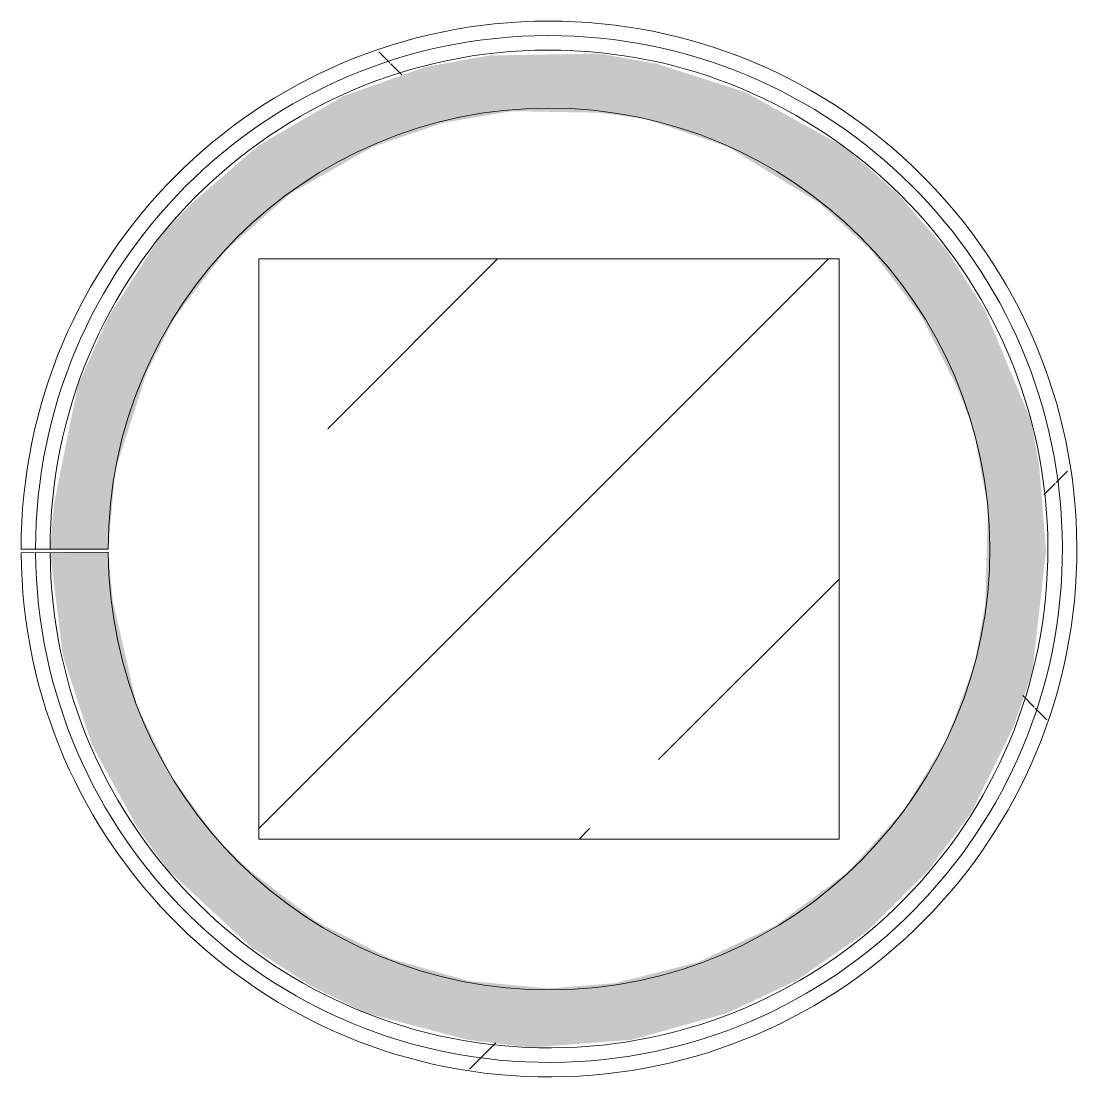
# Model space of a CAD drawing. Header units: millimetres. Extents: x 81610 to 276841, y -8553 to 29000.
# Drawn here: x 197836 to 198746, y 16565 to 17475 of the extents above; entities that cross this region are included whole.
import ezdxf

# ---------------------------------------------------------------- set-up
doc = ezdxf.new("R2010")
doc.units = ezdxf.units.MM
for name, color, linetype, lineweight in [('A-WALL', 7, 'Continuous', 9), ('I-WALL-4', 7, 'Continuous', 5), ('S-COLS-3', 7, 'Continuous', 5)]:
    doc.layers.add(name, color=color, linetype=linetype, lineweight=lineweight)
doc.layers.add('I-WALL-2', color=7, linetype='Continuous', lineweight=5, true_color=0xe7e7e7)
pattern_1 = [(45, (149830.96, 0), (-530.33, 530.33), []), (135, (149830.96, 0), (-530.33, -530.33), [])]

# ---------------------------------------------------------------- blocks, each defined once
blk = doc.blocks.new('BSC_Колонна _Прямоугольная - 500х500-22732503-1_11_3_птичка')
at = {"layer": 'S-COLS-3'}
h = blk.add_hatch(dxfattribs=at)
h.set_pattern_fill('FP_121', color=256, style=0, pattern_type=2)
h.set_pattern_definition([(45, (-48460, -17020), (-285.123, 285.123), []), (45, (-48174.88, -17020), (-285.123, 285.123), [504.031, -100.806, 16.764, -84.042])])
h.paths.add_polyline_path([(213.67, -250), (250, -250), (250, 250), (-250, 250), (-250, -250)])
for p, q in [((250, 250), (-250, 250)), ((-250, 250), (-250, -250)), ((250, -250), (250, 250)), ((-250, -250), (250, -250))]:
    blk.add_line(p, q, dxfattribs=at)

msp = doc.modelspace()

# ---------------------------------------------------------------- hatches: boundary and pattern name
at = {"layer": 'I-WALL-2'}
msp.add_hatch(color=256, dxfattribs=at).paths.add_polyline_path([(198275.01, 16590.3), (198362.11, 16596.94), (198444.73, 16620), (198504.63, 16648.33), (198564.31, 16689.74), (198618.07, 16743.04), (198654.91, 16792.8), (198690.96, 16865.85), (198707.5, 16913.24), (198719.42, 17018.52), (198713.57, 17090.58), (198706.73, 17129.71), (198666.84, 17225.71), (198634.1, 17277.12), (198591.4, 17326.42), (198545.7, 17366.41), (198459.82, 17413.92), (198383.07, 17438.45), (198334.21, 17447.05), (198239.34, 17445.35), (198184.13, 17435.41), (198112.5, 17409.88), (198039.89, 17367.22), (197983.04, 17317.94), (197956.2, 17289.88), (197911.16, 17220), (197884.93, 17161.03), (197864.27, 17058.98), (197860.97, 17020), (197910.96, 17020), (197917.05, 17087.78), (197944.55, 17172.95), (197968.47, 17220), (198012.24, 17277.12), (198068.18, 17326.42), (198138.46, 17366.41), (198199.72, 17387.37), (198258.72, 17397.38), (198334.21, 17396.06), (198374.77, 17390.64), (198445.77, 17366.41), (198524.37, 17317.94), (198568.86, 17277.12), (198612.32, 17220), (198643.85, 17156.81), (198656.93, 17122.28), (198669.31, 17055.37), (198666.84, 16972.03), (198657.65, 16920.32), (198633.99, 16856.51), (198597.38, 16795.69), (198548.07, 16741.11), (198486.38, 16695.46), (198418.92, 16663.68), (198347.78, 16645.79), (198290.96, 16641.23), (198221.5, 16647.73), (198154.15, 16666.95), (198090.96, 16698.59), (198033.01, 16743.04), (198006.37, 16768.19), (197966.02, 16822.99), (197936.09, 16884.1), (197915.08, 16974.92), (197910.97, 17017.31), (197860.97, 17016.95), (197871.85, 16928.75), (197897.03, 16851.11), (197936.09, 16779.9), (197962.7, 16743.04), (198033.84, 16677.22), (198084.56, 16644.12), (198132.93, 16620.09), (198221.5, 16596.85), (198242.01, 16594.34)])
at = {"layer": 'I-WALL-4'}
h = msp.add_hatch(dxfattribs=at)
h.set_pattern_fill('FP_181', color=256, style=0, pattern_type=2)
h.set_pattern_definition(pattern_1)
h.paths.add_polyline_path([(198255.84, 16566.36), (198363.54, 16572.38), (198437.87, 16591), (198504.63, 16620.02), (198562.35, 16656.56), (198611.77, 16698.85), (198669.45, 16770.26), (198698.47, 16820), (198723.81, 16881.69), (198740.16, 16948.38), (198743.04, 17055.37), (198730.95, 17129.71), (198706.73, 17200.99), (198672.61, 17264.92), (198625.22, 17326.42), (198571.3, 17376.42), (198512.76, 17415.58), (198439.53, 17448.43), (198374.77, 17465.75), (198307.31, 17473.48), (198221.11, 17468.07), (198153.7, 17452.32), (198090.44, 17427.1), (198022.78, 17385.9), (197971.5, 17342.52), (197915.44, 17274.29), (197883.52, 17220), (197854.81, 17144.85), (197841.97, 17092.59), (197835.97, 17020), (197848.46, 17020), (197855.12, 17095.89), (197885.47, 17193.36), (197915.44, 17251.76), (197965.8, 17317.94), (198006.99, 17358.34), (198067.59, 17401.12), (198157.39, 17440.21), (198221.8, 17455.63), (198291.31, 17461.26), (198374.77, 17452.95), (198449.59, 17431.42), (198518.23, 17397.83), (198574.43, 17357.83), (198631.18, 17300.47), (198666.84, 17251.11), (198696.41, 17195.67), (198720.83, 17121.35), (198731.74, 17055.37), (198732, 16984.08), (198709.81, 16882.06), (198683.5, 16818.73), (198637.37, 16747.21), (198599.33, 16704.18), (198541.59, 16656.66), (198475.75, 16619.19), (198404.87, 16593.62), (198347.78, 16581.3), (198242.01, 16581.79), (198171.93, 16595.38), (198104.94, 16620.09), (198033.84, 16661.8), (197984.54, 16702.64), (197936.09, 16757.87), (197897.03, 16821.31), (197867.65, 16896.24), (197855.35, 16942.21), (197842.69, 17016.82), (197835.97, 17016.77), (197850.87, 16910.6), (197874.73, 16840), (197906.06, 16779.94), (197948.44, 16722.42), (198008.85, 16664.91), (198067.68, 16625.17), (198132.93, 16594.75), (198202.7, 16574.92), (198242.01, 16568.59)])
h = msp.add_hatch(dxfattribs=at)
h.set_pattern_fill('FP_181', color=256, style=0, pattern_type=2)
h.set_pattern_definition(pattern_1)
h.paths.add_polyline_path([(198274.55, 16577.8), (198377.39, 16587.55), (198451.92, 16609.48), (198509.96, 16636.97), (198571.38, 16679.36), (198621.16, 16726.97), (198662.58, 16780.92), (198696.69, 16844.46), (198721.88, 16923.72), (198731.88, 17017.87), (198726.13, 17091.07), (198714.71, 17144.41), (198682.24, 17223.72), (198637.37, 17292.84), (198600.6, 17334.92), (198545.79, 17380.96), (198483.66, 17417.81), (198392.89, 17449.08), (198334.21, 17459.52), (198239.34, 17457.91), (198173.02, 17445.02), (198102.5, 17418.78), (198033.38, 17377.9), (197984.54, 17337.52), (197935.13, 17280.94), (197897.03, 17218.99), (197867.13, 17142.07), (197854.63, 17092.59), (197848.46, 17020), (197860.97, 17020.13), (197873.68, 17117.77), (197897.03, 17188.72), (197919.55, 17235.58), (197964.63, 17298.69), (198033.93, 17362.8), (198091.09, 17399.05), (198154.33, 17426.24), (198221.71, 17443.06), (198291.2, 17448.8), (198374.77, 17440.22), (198439.53, 17422.02), (198509.96, 17388.3), (198566.42, 17348.29), (198615.72, 17299.74), (198656.93, 17243.31), (198693.62, 17166.45), (198708.25, 17121.01), (198719.29, 17055.37), (198719.28, 16983.55), (198696.73, 16882.4), (198669.7, 16819.53), (198633.96, 16762.88), (198599.33, 16720.84), (198545.23, 16673.59), (198459.06, 16625.84), (198418.92, 16609.48), (198342.93, 16593.54), (198242.01, 16594.34), (198171.67, 16608.47), (198110.6, 16631.19), (198039.89, 16672.81), (198000.65, 16703.93), (197944.55, 16767.56), (197906.06, 16831.49), (197886.49, 16874.03), (197867.65, 16944.41), (197855.35, 17016.91), (197848.47, 17016.86), (197861.61, 16918.81), (197886.49, 16844.23), (197916.94, 16785.82), (197958.12, 16729.87), (198017.7, 16673.59), (198067.68, 16638.6), (198159.37, 16599.15), (198221.5, 16584.3), (198266.95, 16578.74)])

# ---------------------------------------------------------------- linework, layer by layer
at = {"layer": 'A-WALL'}
for radius in [442.5, 430]:
    msp.add_arc((198290.96, 17020), radius, 180.40614, 180, dxfattribs=at)
at = {"layer": 'I-WALL-4'}
for p, q in [((197835.96, 17020), (197910.96, 17020)), ((197910.97, 17017.31), (197835.97, 17016.77))]:
    msp.add_line(p, q, dxfattribs=at)
for radius in [455, 380]:
    msp.add_arc((198290.96, 17020), radius, 180.40614, 180, dxfattribs=at)

# ---------------------------------------------------------------- block references
at = {"layer": 'S-COLS-3'}
msp.add_blockref('BSC_Колонна _Прямоугольная - 500х500-22732503-1_11_3_птичка', (198290.96, 17020), dxfattribs=at)

doc.saveas('drawing.dxf')
